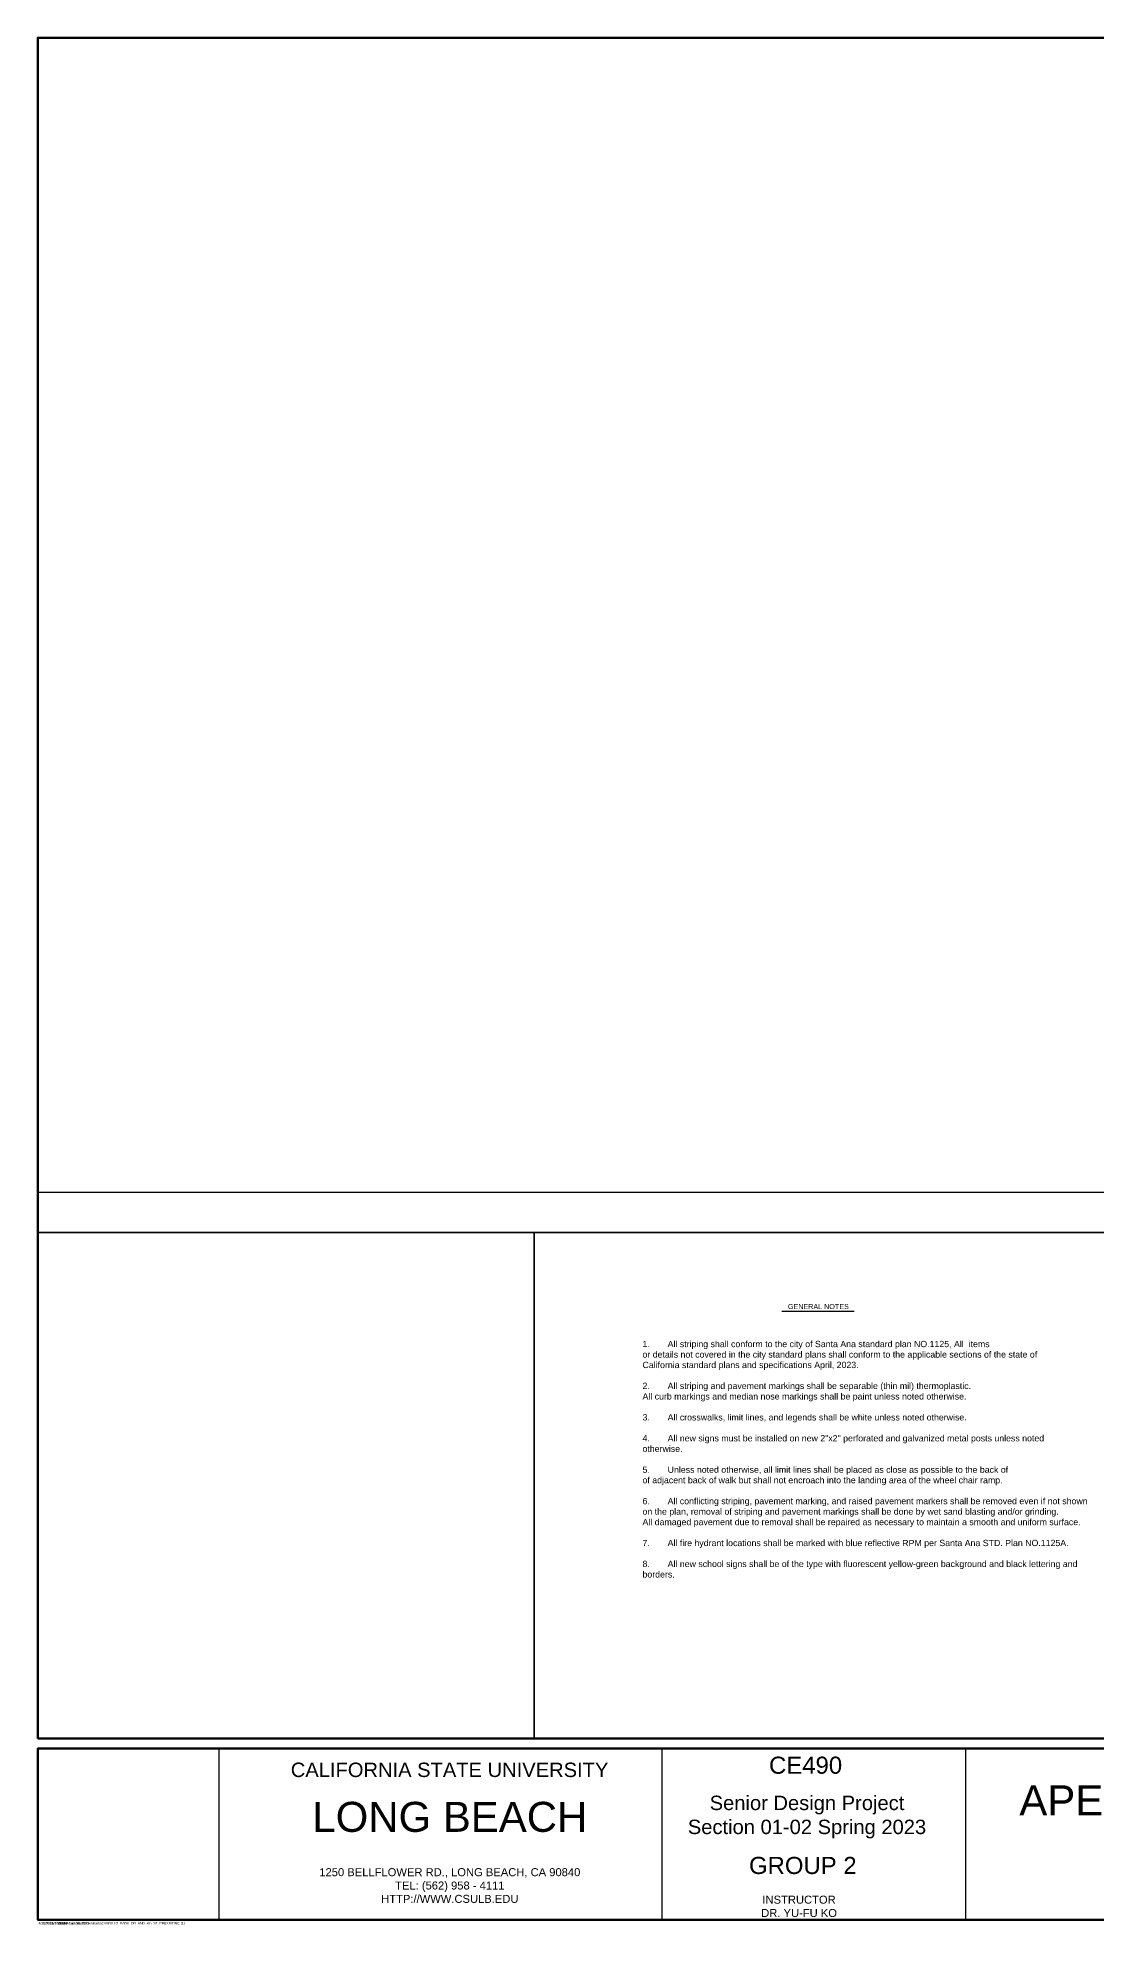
# Paper-space layout 'Layout ArchD' of a CAD drawing. Header units: inches. Extents: x 0 to 35.9, y 0 to 23.6.
# Drawn here: x 0.02 to 13.24, y 0.02 to 23.61 of the extents above; entities that cross this region are included whole.
import ezdxf

# ---------------------------------------------------------------- set-up
doc = ezdxf.new("R2010")
doc.units = ezdxf.units.IN
doc.header["$MEASUREMENT"] = 0
doc.layers.add('BLOCK TEXT', color=7, linetype='Continuous')
doc.layers.add('C-SIDEWALK-CURB', color=92, linetype='Continuous')
doc.styles.add('Sheet', font='arial.ttf', dxfattribs={"height": 0.375})
doc.styles.get("Standard").update_dxf_attribs({"font": 'arial.ttf'})
picture_1 = doc.add_image_def('image1.png', size_in_pixel=(2420, 2289))

# ---------------------------------------------------------------- blocks, each defined once
blk = doc.blocks.new('TITLEBLOCK ARCHD24X36')
for p, q in [((35.909, 9.514), (0.031, 9.514)), ((35.909, 9.014), (0.031, 9.014)), ((7.831, 0.428), (7.831, 2.566)), ((11.626, 0.428), (11.626, 2.566))]:
    blk.add_line(p, q)
at = {"ltscale": 0.125}
for points in [[(0.031, 23.944), (35.909, 23.944), (35.909, 9.514), (0.031, 9.514)], [(0.031, 9.014), (6.23, 9.014), (6.23, 2.691), (0.031, 2.691)], [(6.23, 9.014), (35.909, 9.014), (35.909, 2.691), (6.23, 2.691)]]:
    blk.add_lwpolyline(points, close=True, dxfattribs=at)
blk.add_lwpolyline([(6.23, 2.691), (6.23, 9.014)], dxfattribs=at)
at = {"layer": 'BLOCK TEXT', "linetype": 'ByBlock', "lineweight": 100}
for points in [[(0.031, 2.691), (0.031, 23.944), (35.909, 23.944), (35.909, 2.691)], [(35.909, 2.566), (35.909, 0.428), (0.031, 0.428), (0.031, 2.566)]]:
    blk.add_lwpolyline(points, close=True, dxfattribs=at)
at = {"style": 'Sheet'}
for s, insert, char_height, attachment_point in [('CALIFORNIA STATE UNIVERSITY ', (5.175, 2.3), 0.18, 5), ('CE490', (9.166, 2.466), 0.2138, 1), ('LONG BEACH', (5.178, 1.711), 0.375, 5), ('Senior Design Project\\PSection 01-02 Spring 2023', (9.64, 1.711), 0.18, 5), ('GROUP 2', (8.916, 1.105), 0.2138, 4), ('1250 BELLFLOWER RD., LONG BEACH, CA 90840\\PTEL: (562) 958 - 4111\\PHTTP://WWW.CSULB.EDU', (5.178, 0.855), 0.1, 5), ('INSTRUCTOR \\PDR. YU-FU KO', (9.541, 0.595), 0.1, 5)]:
    blk.add_mtext_dynamic_manual_height_columns(s, width=5.25336, gutter_width=1.069, heights=[0], dxfattribs=dict(at, insert=insert, char_height=char_height, attachment_point=attachment_point))
at = {"insert": (15.917, 1.711), "char_height": 0.375, "attachment_point": 5, "line_spacing_factor": 0.66, "style": 'Sheet'}
blk.add_mtext_dynamic_manual_height_columns('APEX PHYSICAL THERAPY & REHABILITATION', width=7.43407, gutter_width=1.069, heights=[0], dxfattribs=at)
at = {"ltscale": 0.125, "insert": (0.039, 0.399), "char_height": 0.03, "attachment_point": 1, "style": 'Sheet'}
blk.add_mtext('4/30/2023 2:54 PM', dxfattribs=at)
at = {"ltscale": 0.1, "insert": (0.285, 0.398), "char_height": 0.03, "attachment_point": 1, "style": 'Sheet'}
blk.add_mtext('ERIKP', dxfattribs=at)
at = {"insert": (0.413, 0.399), "char_height": 0.03, "attachment_point": 1, "style": 'Sheet'}
blk.add_mtext('April 30, 2023', dxfattribs=at)
at = {"layer": 'BLOCK TEXT', "insert": (0.099, 0.398), "char_height": 0.03, "attachment_point": 1, "rotation": 0.0625, "style": 'Sheet'}
blk.add_mtext('C:\\\\Users\\\\Valued Customer\\\\Downloads\\\\CABRILLO_PARK_DR_AND_4th_ST_PREXISTING (1)', dxfattribs=at)
at = {"layer": 'BLOCK TEXT', "color": 0}
image = blk.add_image(picture_1, insert=(0.031, 0.427), size_in_units=(2.262, 2.139), dxfattribs=at)
image.dxf.flags = 7

psp = doc.layouts.new('Layout ArchD')

# ---------------------------------------------------------------- linework, layer by layer
at = {"layer": 'C-SIDEWALK-CURB', "color": 7}
psp.add_line((9.315, 7.695), (10.219, 7.695), dxfattribs=at)

# ---------------------------------------------------------------- block references
psp.add_blockref('TITLEBLOCK ARCHD24X36', (-0.011, -0.335))

# ---------------------------------------------------------------- texts
at = {"layer": 'C-SIDEWALK-CURB', "color": 7, "linetype": 'Continuous', "attachment_point": 1}
for s, insert, char_height, width in [('GENERAL NOTES', (9.391, 7.787), 0.06403, 9.28385), ('1.^IAll striping shall conform to the city of Santa Ana standard plan NO.1125, All  items \\Por details not covered in the city standard plans shall conform to the applicable sections of the state of\\PCalifornia standard plans and specifications April, 2023.\\P\\P2.^IAll striping and pavement markings shall be separable (thin mil) thermoplastic.^JAll curb markings and median nose markings shall be paint unless noted otherwise.\\P\\P3.^IAll crosswalks, limit lines, and legends shall be white unless noted otherwise. \\P\\P4.^IAll new signs must be installed on new 2"x2" perforated and galvanized metal posts unless noted \\Potherwise.\\P\\P5.^IUnless noted otherwise, all limit lines shall be placed as close as possible to the back of \\Pof adjacent back of walk but shall not encroach into the landing area of the wheel chair ramp.\\P\\P6.^IAll conflicting striping, pavement marking, and raised pavement markers shall be removed even if not shown ^I\\Pon the plan, removal of striping and pavement markings shall be done by wet sand blasting and/or grinding.\\PAll damaged pavement due to removal shall be repaired as necessary to maintain a smooth and uniform surface.\\P\\P7.^IAll fire hydrant locations shall be marked with blue reflective RPM per Santa Ana STD. Plan NO.1125A.\\P\\P8.^IAll new school signs shall be of the type with fluorescent yellow-green background and black lettering and \\Pborders.', (7.574, 7.326), 0.078492, 11.38126)]:
    psp.add_mtext(s, dxfattribs=dict(at, insert=insert, char_height=char_height, width=width))

doc.saveas('drawing.dxf')
